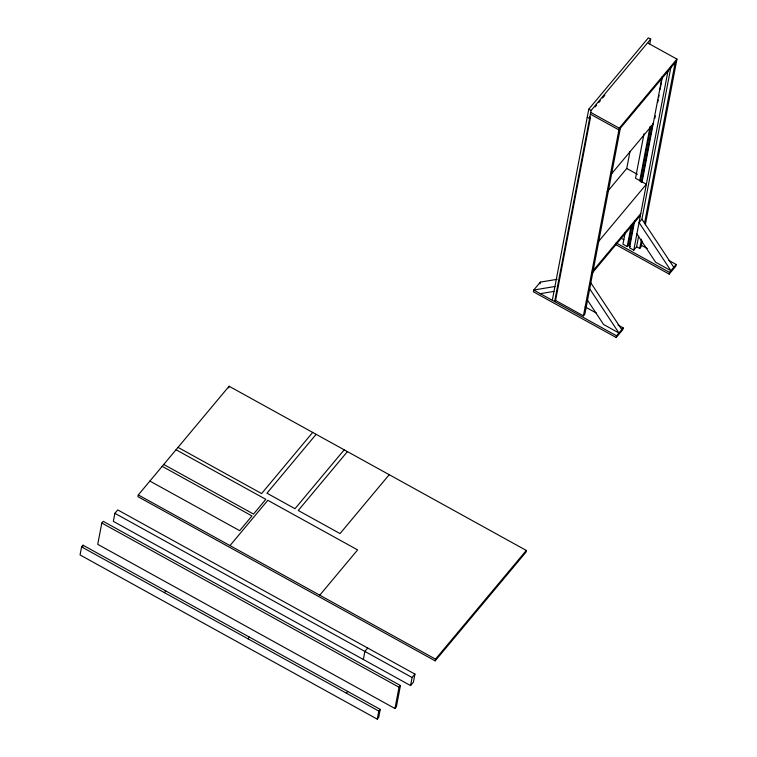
<?xml version="1.0" encoding="UTF-8"?>
<svg xmlns="http://www.w3.org/2000/svg" width="757" height="757" viewBox="0 0 757 757"><rect width="100%" height="100%" fill="white"/><g stroke="black" fill="none" stroke-linecap="round" stroke-linejoin="round"><path stroke-width="1.14" d="M654.881 118.262L655.278 115.935M657.795 102.186L658.202 99.877M658.618 97.577L659.025 95.268M660.057 89.515L661.911 79.144M81.595 546.895L80.062 554.947L377.27 719.15L378.689 717.456L380.232 709.394L83.015 545.191L81.595 546.895L378.812 711.088L377.27 719.15M82.579 547.491L83.015 545.191M101.807 523.03L97.748 544.33L394.955 708.524L396.375 706.83L400.444 685.53L103.226 521.327L101.807 523.03L399.024 687.224L394.955 708.524M114.884 513.312L113.342 521.374L410.559 685.568L413.398 682.18L414.931 674.118L117.723 509.915L114.884 513.312L412.092 677.515L410.559 685.568M138.294 494.936L137.963 496.668L435.171 660.861L525.973 552.165L526.304 550.434L229.097 386.24L138.294 494.936L435.502 659.139L435.171 660.861M228.765 387.963L229.097 386.24M363.341 659.489L364.883 651.427L367.722 648.03M540.025 283.847L540.356 282.124L557.105 279.314M552.307 300.311L588.766 109.188L648.361 37.85L650.679 39.137L649.799 43.736M650.679 39.137L591.094 110.465L554.635 301.589L555.581 300.463L590.498 117.392L589.722 116.966M555.581 300.463L583.439 315.858L619.245 128.179L676.938 59.112L648.304 43.291M620.333 128.207L584.858 314.155L583.439 315.858M607.209 191.843L626.749 168.461L630.004 151.409M625.168 232.579L622.945 244.18L627.203 246.536L628.149 245.4L632.123 224.583M643.999 133.828L635.52 178.264L646.355 184.254L598.692 241.322M627.203 246.536L631.196 225.643M639.779 180.62L650.159 126.239M640.29 181.784L650.878 126.258M629.313 246.044L633.723 222.908M641.453 182.428L652.704 123.429M634.621 221.12L629.531 247.823L633.789 250.17L636.618 246.773L638.615 236.335M642.106 181.907L662.148 76.845M540.356 282.124L533.732 290.045L533.401 291.776L616.217 337.527L616.548 335.805L623.172 327.876L618.034 325.037M633.789 250.17L667.939 71.149M636.883 233.932L655.609 262.225L670.939 270.694L639.059 222.539L641.898 219.142L670.995 66.607M623.172 327.876L622.841 329.598L616.217 337.527M636.618 246.773L639.722 248.485L641.491 239.193M644.548 223.154L675.187 62.538M642.239 241.01L641.141 246.782L639.722 248.485M645.324 224.838L676.938 59.112M615.356 244.379L669.188 274.119L669.519 272.397L676.143 264.467L668.914 260.474M676.143 264.467L675.812 266.199L669.188 274.119M164.42 592.646L165.83 590.943M312.688 432.417L261.61 493.564L178.018 447.378M316.133 434.329L266.956 493.204L295.012 508.704L344.198 449.828M595.097 106.983L596.601 105.185M598.844 102.498L600.348 100.7M602.591 98.013L604.843 95.316M229.986 545.598L267.817 500.301L357.607 549.904L319.766 595.191M347.425 451.607L298.239 510.483L340.035 533.581L389.212 474.696M676.607 60.844L618.914 129.911L591.293 114.648M611.524 173.864L653.14 124.044M248.003 638.823L249.422 637.129M592.334 271.583L640.763 213.616M592.002 273.315L640.431 215.338M346.299 693.128L347.718 691.434M378.812 711.088L380.232 709.394M399.024 687.224L400.444 685.53M412.092 677.515L414.931 674.118M435.502 659.139L526.304 550.434M554.947 286.496L533.732 290.045L616.548 335.805M540.299 293.678L554.01 291.379M588.766 109.188L591.094 110.465M590.602 112.358L619.245 128.179M587.233 117.24L589.552 118.527M626.749 168.461L637.394 174.337M641.047 245.079L647.244 248.504M620.948 238.114L623.853 239.714M628.149 245.4L630.477 246.687M616.084 242.874L669.519 272.397M585.152 306.869L596.459 313.114M176.04 449.743L265.821 499.346L253.529 514.069L163.749 464.467M162.178 466.34L251.967 515.943L239.666 530.666L149.886 481.064M641.898 219.142L673.777 267.297M590.526 282.399L621.752 329.569M589.694 288.824L618.914 332.966L603.594 324.507L587.517 300.226"/></g></svg>
